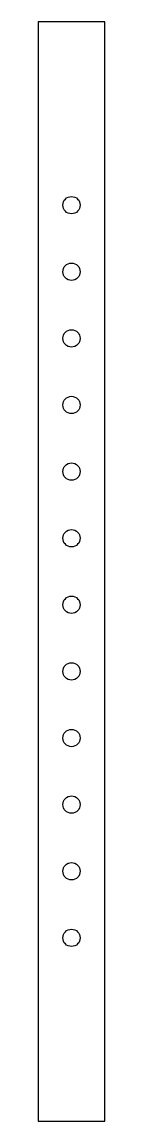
# Model space of a CAD drawing. Header units: inches. Extents: x 0 to 1, y -16.5 to 0.
import ezdxf

# ---------------------------------------------------------------- set-up
doc = ezdxf.new("R2010")
doc.units = ezdxf.units.IN
doc.header["$MEASUREMENT"] = 0

msp = doc.modelspace()

# ---------------------------------------------------------------- linework, layer by layer
msp.add_lwpolyline([(1, 0), (0, 0), (0, -16.5), (1, -16.5)], close=True)
for centre in [(0.5, -2.75), (0.5, -3.75), (0.5, -4.75), (0.5, -5.75), (0.5, -6.75), (0.5, -7.75), (0.5, -8.75), (0.5, -9.75), (0.5, -10.75), (0.5, -11.75), (0.5, -12.75), (0.5, -13.75)]:
    msp.add_circle(centre, 0.13)

doc.saveas('drawing.dxf')
